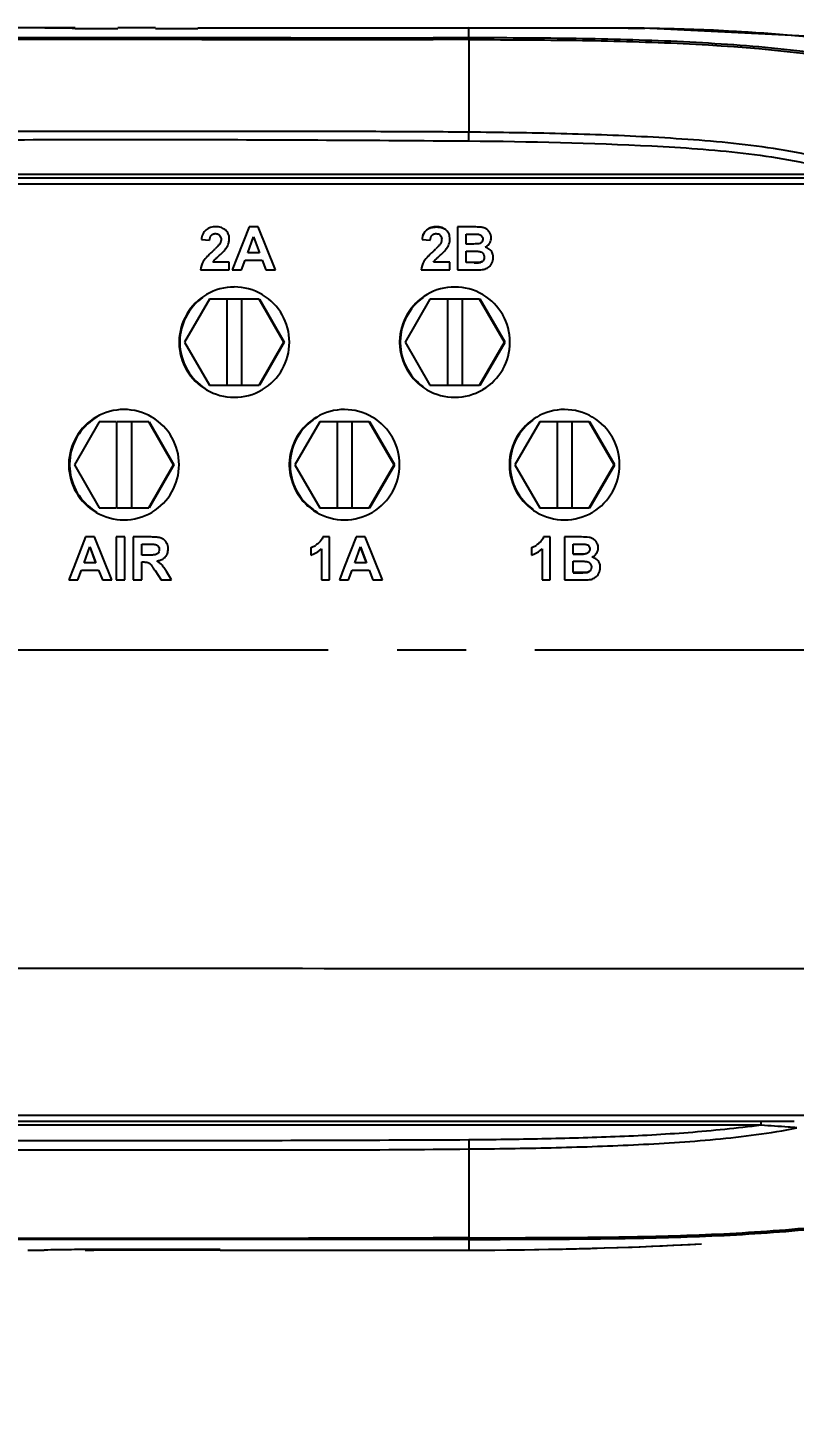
# Model space of a CAD drawing. Header units: millimetres. Extents: x 5828 to 6704, y 123 to 421.
# Drawn here: x 6421.85 to 6426.02, y 209.87 to 217.4 of the extents above; entities that cross this region are included whole.
import ezdxf
from ezdxf import colors
from ezdxf.entities.mleader import LeaderData, LeaderLine
from ezdxf.math import Vec2, Vec3

# ---------------------------------------------------------------- set-up
doc = ezdxf.new("R2010")
doc.units = ezdxf.units.MM
doc.linetypes.add('CENTER', pattern=[0.6, 0.375, -0.075, 0.075, -0.075])
for name, color, linetype in [('中心线', 7, 'Continuous'), ('外形图', 7, 'Continuous'), ('多重引线', 7, 'Continuous')]:
    doc.layers.add(name, color=color, linetype=linetype)
doc.styles.add('微软雅黑', font='msyh.ttc', dxfattribs={"height": 1.5})

msp = doc.modelspace()

# ---------------------------------------------------------------- linework, layer by layer
at = {"layer": '中心线', "linetype": 'CENTER', "ltscale": 5}
msp.add_line((6406.6093, 214.0167), (6444.8961, 214.0167), dxfattribs=at)
at = {"layer": '外形图', "color": 7, "linetype": 'Continuous'}
for p, q in [((6422.1084, 217.3969), (6422.1084, 217.3997)), ((6422.3397, 217.4001), (6422.3397, 217.3963)), ((6422.5451, 217.4001), (6422.3397, 217.4001)), ((6422.5451, 217.3963), (6422.5451, 217.4001)), ((6422.7747, 217.4001), (6422.7747, 217.3964)), ((6424.2499, 217.345), (6424.2498, 217.4)), ((6425.2022, 217.3976), (6424.2498, 217.4)), ((6426.0817, 217.354), (6425.2022, 217.3976)), ((6422.1084, 217.397), (6422.1143, 217.3969)), ((6422.2141, 217.3963), (6422.3397, 217.3963)), ((6422.5451, 217.3963), (6422.7747, 217.3964)), ((6409.2922, 216.604), (6426.3092, 216.604)), ((6409.3123, 216.5834), (6427.5177, 216.5834)), ((6409.2905, 216.5511), (6426.4489, 216.5511)), ((6423.0538, 216.3167), (6422.9899, 216.1528)), ((6423.1036, 216.3167), (6423.0538, 216.3167)), ((6423.1969, 216.0834), (6423.1036, 216.3167)), ((6424.0207, 216.3006), (6424.0205, 216.3015)), ((6424.0735, 216.3167), (6424.073, 216.3177)), ((6424.1275, 216.298), (6424.1272, 216.299)), ((6424.147, 216.2527), (6424.1449, 216.2696)), ((6424.1872, 216.3167), (6424.1872, 216.0834)), ((6424.2805, 216.3167), (6424.1873, 216.3167)), ((6424.2343, 216.2239), (6424.2344, 216.2779)), ((6424.2344, 216.2779), (6424.2614, 216.2779)), ((6424.3193, 216.2688), (6424.3227, 216.2637)), ((6422.795, 216.2486), (6422.8395, 216.2441)), ((6423.0466, 216.1757), (6423.0781, 216.2623)), ((6423.0781, 216.2623), (6423.1102, 216.1757)), ((6423.9954, 216.2486), (6424.04, 216.2441)), ((6424.2652, 216.2239), (6424.2343, 216.2239)), ((6424.2655, 216.223), (6424.2652, 216.2239)), ((6422.8667, 216.1249), (6422.8576, 216.1249)), ((6422.9464, 216.1249), (6422.8667, 216.1249)), ((6422.9464, 216.0834), (6422.9464, 216.1249)), ((6422.9899, 216.1528), (6422.9628, 216.0834)), ((6423.0128, 216.0834), (6423.032, 216.1364)), ((6423.0321, 216.1364), (6423.1253, 216.1364)), ((6423.1102, 216.1757), (6423.0466, 216.1757)), ((6423.1253, 216.1364), (6423.1457, 216.0834)), ((6424.0672, 216.1249), (6424.0581, 216.1249)), ((6424.1469, 216.1249), (6424.0672, 216.1249)), ((6424.1469, 216.0834), (6424.1469, 216.1249)), ((6424.2343, 216.1851), (6424.2723, 216.1851)), ((6424.2343, 216.1227), (6424.2343, 216.1851)), ((6424.2779, 216.1227), (6424.2343, 216.1227)), ((6422.7896, 216.0834), (6422.9464, 216.0834)), ((6422.9628, 216.0834), (6423.0128, 216.0834)), ((6423.1457, 216.0834), (6423.1969, 216.0834)), ((6423.9901, 216.0834), (6424.1469, 216.0834)), ((6424.1871, 216.0834), (6424.2666, 216.0834)), ((6422.8385, 215.9239), (6422.7035, 215.69)), ((6422.9334, 215.9239), (6422.8385, 215.9239)), ((6422.9334, 215.9239), (6422.9334, 215.4562)), ((6423.1084, 215.9239), (6422.9354, 215.9239)), ((6423.0134, 215.9239), (6423.0134, 215.4562)), ((6423.2434, 215.69), (6423.1084, 215.9239)), ((6423.2472, 215.69), (6423.1123, 215.9239)), ((6424.038, 215.9239), (6423.903, 215.69)), ((6424.133, 215.9239), (6424.038, 215.9239)), ((6424.133, 215.9239), (6424.133, 215.4562)), ((6424.308, 215.9239), (6424.1349, 215.9239)), ((6424.213, 215.9239), (6424.213, 215.4562)), ((6424.4429, 215.69), (6424.308, 215.9239)), ((6424.4468, 215.69), (6424.3118, 215.9239)), ((6422.7035, 215.69), (6422.8385, 215.4562)), ((6423.1084, 215.4562), (6423.2434, 215.69)), ((6423.1123, 215.4562), (6423.2472, 215.69)), ((6423.2472, 215.69), (6423.2434, 215.69)), ((6423.903, 215.69), (6424.038, 215.4562)), ((6424.308, 215.4562), (6424.4429, 215.69)), ((6424.3118, 215.4562), (6424.4468, 215.69)), ((6424.4468, 215.69), (6424.4429, 215.69)), ((6422.8385, 215.4562), (6422.9334, 215.4562)), ((6422.9354, 215.4562), (6423.1084, 215.4562)), ((6424.038, 215.4562), (6424.133, 215.4562)), ((6424.1349, 215.4562), (6424.308, 215.4562)), ((6422.2386, 215.2572), (6422.1036, 215.0234)), ((6422.3336, 215.2572), (6422.2386, 215.2572)), ((6422.3336, 215.2572), (6422.3336, 214.7895)), ((6422.5085, 215.2572), (6422.3355, 215.2572)), ((6422.4135, 215.2572), (6422.4135, 214.7895)), ((6422.6435, 215.0234), (6422.5085, 215.2572)), ((6422.6473, 215.0234), (6422.5124, 215.2572)), ((6423.4381, 215.2572), (6423.3032, 215.0234)), ((6423.5331, 215.2572), (6423.4381, 215.2572)), ((6423.5331, 215.2572), (6423.5331, 214.7895)), ((6423.7081, 215.2572), (6423.535, 215.2572)), ((6423.6131, 215.2572), (6423.6131, 214.7895)), ((6423.8431, 215.0234), (6423.7081, 215.2572)), ((6423.8469, 215.0234), (6423.7119, 215.2572)), ((6424.6351, 215.2572), (6424.5001, 215.0234)), ((6424.7301, 215.2572), (6424.6351, 215.2572)), ((6424.7301, 215.2572), (6424.7301, 214.7895)), ((6424.9051, 215.2572), (6424.732, 215.2572)), ((6424.8101, 215.2572), (6424.8101, 214.7895)), ((6425.04, 215.0234), (6424.9051, 215.2572)), ((6425.0439, 215.0234), (6424.9089, 215.2572)), ((6422.1036, 215.0234), (6422.2386, 214.7895)), ((6422.5085, 214.7895), (6422.6435, 215.0234)), ((6422.5124, 214.7895), (6422.6473, 215.0234)), ((6422.6473, 215.0234), (6422.6435, 215.0234)), ((6423.3032, 215.0234), (6423.4381, 214.7895)), ((6423.7081, 214.7895), (6423.8431, 215.0234)), ((6423.7119, 214.7895), (6423.8469, 215.0234)), ((6423.8469, 215.0234), (6423.8431, 215.0234)), ((6424.5001, 215.0234), (6424.6351, 214.7895)), ((6424.9051, 214.7895), (6425.04, 215.0234)), ((6424.9089, 214.7895), (6425.0439, 215.0234)), ((6425.0439, 215.0234), (6425.04, 215.0234)), ((6422.2386, 214.7895), (6422.3336, 214.7895)), ((6422.3355, 214.7895), (6422.5085, 214.7895)), ((6423.4381, 214.7895), (6423.5331, 214.7895)), ((6423.535, 214.7895), (6423.7081, 214.7895)), ((6424.6351, 214.7895), (6424.7301, 214.7895)), ((6424.732, 214.7895), (6424.9051, 214.7895)), ((6422.164, 214.63), (6422.1002, 214.4661)), ((6422.2139, 214.63), (6422.164, 214.63)), ((6422.3073, 214.3967), (6422.2139, 214.63)), ((6422.3779, 214.63), (6422.3308, 214.63)), ((6422.3308, 214.63), (6422.3308, 214.3967)), ((6422.3779, 214.3967), (6422.3779, 214.63)), ((6422.423, 214.63), (6422.423, 214.3967)), ((6422.5221, 214.63), (6422.423, 214.63)), ((6423.4921, 214.631), (6423.4558, 214.631)), ((6423.4921, 214.3967), (6423.4921, 214.631)), ((6423.636, 214.63), (6423.5721, 214.4661)), ((6423.6858, 214.63), (6423.636, 214.63)), ((6423.7792, 214.3967), (6423.6858, 214.63)), ((6424.6927, 214.631), (6424.6564, 214.631)), ((6424.6927, 214.3967), (6424.6927, 214.631)), ((6424.7695, 214.63), (6424.7695, 214.3967)), ((6424.8628, 214.63), (6424.7696, 214.63)), ((6422.1568, 214.489), (6422.1884, 214.5756)), ((6422.1884, 214.5756), (6422.2205, 214.489)), ((6422.2209, 214.4888), (6422.1887, 214.5754)), ((6422.4701, 214.5314), (6422.4701, 214.5906)), ((6422.4701, 214.5906), (6422.5069, 214.5906)), ((6422.5545, 214.5845), (6422.5589, 214.5805)), ((6423.3896, 214.5719), (6423.3896, 214.5314)), ((6423.4474, 214.5653), (6423.4473, 214.3967)), ((6423.6288, 214.489), (6423.6603, 214.5756)), ((6423.6603, 214.5756), (6423.6925, 214.489)), ((6423.6927, 214.4888), (6423.6606, 214.5754)), ((6424.5902, 214.5719), (6424.5902, 214.5314)), ((6424.6479, 214.5653), (6424.6479, 214.3967)), ((6424.8167, 214.5372), (6424.8167, 214.5912)), ((6424.8167, 214.5912), (6424.8437, 214.5912)), ((6424.8475, 214.5372), (6424.8167, 214.5372)), ((6424.8169, 214.537), (6424.8478, 214.537)), ((6424.8478, 214.537), (6424.8475, 214.5372)), ((6422.1002, 214.4661), (6422.0731, 214.3967)), ((6422.2205, 214.489), (6422.1569, 214.489)), ((6422.2209, 214.4888), (6422.1572, 214.4888)), ((6422.5049, 214.5314), (6422.4701, 214.5314)), ((6422.4701, 214.3967), (6422.4701, 214.4941)), ((6422.4701, 214.4941), (6422.4796, 214.4941)), ((6422.5033, 214.4914), (6422.5088, 214.4888)), ((6422.5087, 214.4889), (6422.5088, 214.4888)), ((6423.5721, 214.4661), (6423.5451, 214.3967)), ((6423.6925, 214.489), (6423.6288, 214.489)), ((6424.8166, 214.436), (6424.8167, 214.4984)), ((6424.8167, 214.4984), (6424.8547, 214.4984)), ((6424.9535, 214.4995), (6424.9459, 214.5075)), ((6422.0731, 214.3967), (6422.1231, 214.3967)), ((6422.1231, 214.3967), (6422.1424, 214.4497)), ((6422.1424, 214.4497), (6422.2356, 214.4497)), ((6422.2356, 214.4497), (6422.256, 214.3967)), ((6422.256, 214.3967), (6422.3073, 214.3967)), ((6422.3308, 214.3967), (6422.3779, 214.3967)), ((6422.423, 214.3967), (6422.4701, 214.3967)), ((6422.5423, 214.4475), (6422.5764, 214.3967)), ((6422.5764, 214.3967), (6422.6327, 214.3967)), ((6422.6327, 214.3967), (6422.6043, 214.4422)), ((6423.4473, 214.3967), (6423.4921, 214.3967)), ((6423.5451, 214.3967), (6423.5951, 214.3967)), ((6423.5951, 214.3967), (6423.6143, 214.4497)), ((6423.6143, 214.4497), (6423.7076, 214.4497)), ((6423.7076, 214.4497), (6423.728, 214.3967)), ((6423.728, 214.3967), (6423.7792, 214.3967)), ((6424.6479, 214.3967), (6424.6926, 214.3967)), ((6424.7695, 214.3967), (6424.849, 214.3967)), ((6424.8603, 214.436), (6424.8166, 214.436)), ((6424.8169, 214.4358), (6424.8605, 214.4358)), ((6426.0205, 211.45), (6411.8984, 211.45)), ((6426.1226, 211.4823), (6412.0202, 211.4823)), ((6425.8402, 211.4294), (6409.2922, 211.4294)), ((6424.2498, 211.3007), (6424.2498, 210.8085)), ((6424.2498, 210.8171), (6424.2499, 210.75)), ((6425.4544, 210.7812), (6425.5162, 210.7844)), ((6421.8495, 210.75), (6421.9391, 210.75)), ((6421.8495, 210.75), (6421.9391, 210.75)), ((6421.9409, 210.7501), (6421.9391, 210.75)), ((6421.9391, 210.75), (6421.9391, 210.75)), ((6421.9751, 210.7511), (6421.9392, 210.75)), ((6421.9392, 210.75), (6421.9392, 210.75)), ((6422.8965, 210.7541), (6422.4559, 210.7541)), ((6422.8965, 210.7541), (6422.4559, 210.7541)), ((6422.4559, 210.7518), (6422.4611, 210.7518)), ((6422.4611, 210.7541), (6422.4611, 210.7518)), ((6422.4611, 210.7518), (6422.8965, 210.7518)), ((6422.4611, 210.7518), (6422.8965, 210.7518)), ((6424.2499, 210.75), (6424.3049, 210.7503)), ((6424.3049, 210.7503), (6424.391, 210.7508))]:
    msp.add_line(p, q, dxfattribs=at)
for points in [[(6424.391, 210.7508), (6424.4734, 210.7516), (6424.5533, 210.7526), (6424.6308, 210.7538), (6424.7061, 210.7552), (6424.7793, 210.7567), (6424.8506, 210.7584), (6424.9202, 210.7602), (6424.9881, 210.7622), (6425.0544, 210.7643), (6425.1191, 210.7666), (6425.1821, 210.7689), (6425.2434, 210.7714), (6425.3027, 210.7739), (6425.3597, 210.7765), (6425.4104, 210.779), (6425.4544, 210.7812)], [(6421.9751, 210.7511), (6421.9588, 210.7507), (6421.9472, 210.7503), (6421.9409, 210.7501)]]:
    msp.add_lwpolyline(points, dxfattribs=at)
for centre, radius, start, end in [((6421.7049, 190.3014), 27.0986, 89.4265, 90.00364), ((6421.9795, 190.0487), 27.3514, 90.00702, 90.28748), ((6421.9795, 190.033), 27.367, 89.7301, 90.00701), ((6421.7046, 190.2713), 27.1287, 89.14722, 89.42652), ((6423.5493, 858.3841), 640.9845, 269.9307665, 270.0626202), ((6424.9892, 203.1074), 14.2918, 87.41228, 89.12598), ((6424.32, 216.2593), 0.0511, 20.0074, 30.45827), ((6424.3198, 216.2592), 0.0513, 14.23921, 19.96618), ((6422.1379, 216.9569), 1.0544, 312.86399, 313.59833), ((6422.3408, 216.7435), 0.7599, 313.61497, 314.07836), ((6422.8685, 216.2517), 0.033, 11.63109, 17.61422), ((6423.3384, 216.9569), 1.0544, 312.86273, 313.59714), ((6423.5413, 216.7435), 0.7599, 313.61379, 314.07709), ((6424.3153, 216.1282), 0.0824, 70.75046, 73.73635), ((6423.2671, 215.7394), 0.6061, 132.81247, 135.10459), ((6424.4676, 215.7394), 0.6061, 132.81116, 135.10313), ((6424.3066, 216.1554), 0.0271, 21.69667, 35.12666), ((6424.3053, 216.1549), 0.0285, 15.02639, 21.64876), ((6424.3027, 216.1542), 0.0312, 9.69954, 15.02204), ((6424.3279, 216.1528), 0.0546, 14.89976, 37.58612), ((6422.9735, 215.6901), 0.2999, 89.99204, 120.2174), ((6422.9736, 215.6903), 0.2998, 59.76332, 90.00832), ((6424.1733, 215.6901), 0.2999, 89.99204, 120.25699), ((6424.1734, 215.6902), 0.2998, 59.80593, 90.00833), ((6422.9736, 215.6899), 0.3001, 120.20188, 179.15492), ((6422.9774, 215.69), 0.3, 126.00736, 179.22813), ((6422.9732, 215.6896), 0.3006, 59.13989, 59.76106), ((6422.9736, 215.6902), 0.2998, 359.97086, 59.14513), ((6424.1734, 215.6899), 0.3001, 120.24106, 179.16118), ((6424.1769, 215.69), 0.3, 126.00736, 179.22813), ((6424.173, 215.6896), 0.3006, 59.1823, 59.80343), ((6424.1734, 215.6902), 0.2998, 359.97109, 59.188), ((6422.9699, 215.6899), 0.2964, 179.1487, 180.79907), ((6422.9733, 215.6899), 0.2998, 180.78485, 239.75632), ((6422.9731, 215.69), 0.2957, 179.21529, 180.78471), ((6422.9774, 215.69), 0.3, 180.77187, 233.99264), ((6422.9733, 215.6902), 0.3001, 300.82035, 359.97418), ((6424.1697, 215.6899), 0.2964, 179.15539, 179.97646), ((6424.1696, 215.6899), 0.2963, 179.97696, 180.79912), ((6424.1731, 215.6899), 0.2998, 180.78492, 239.71959), ((6424.1726, 215.69), 0.2957, 179.21529, 180.78471), ((6424.1769, 215.69), 0.3, 180.77187, 233.99264), ((6424.1731, 215.6902), 0.3001, 300.77448, 359.97394), ((6422.9769, 215.6895), 0.2993, 233.99817, 239.61981), ((6422.9733, 215.6899), 0.2998, 239.75054, 270.00746), ((6422.9734, 215.6899), 0.2999, 269.99168, 300.20696), ((6422.9728, 215.6909), 0.301, 300.20212, 300.82719), ((6424.1731, 215.69), 0.3, 239.71984, 270.00096), ((6424.1732, 215.69), 0.2999, 269.99167, 300.16105), ((6424.1727, 215.6909), 0.301, 300.15637, 300.78164), ((6422.3733, 215.0235), 0.2999, 89.99185, 120.16956), ((6422.3733, 215.0236), 0.2998, 59.71151, 90.00763), ((6423.5731, 215.0235), 0.2999, 89.99187, 120.19143), ((6423.5731, 215.0235), 0.2998, 59.74339, 90.00728), ((6424.7703, 215.0235), 0.2999, 89.99185, 120.24764), ((6424.7704, 215.0235), 0.2998, 59.79577, 90.00767), ((6422.3733, 215.0233), 0.3001, 120.15583, 179.16094), ((6422.3775, 215.0234), 0.3, 126.00736, 179.22813), ((6422.377, 215.0239), 0.2993, 120.38019, 126.00183), ((6422.3729, 215.0228), 0.3007, 59.08849, 59.71015), ((6422.3733, 215.0235), 0.2999, 359.98183, 59.0939), ((6423.5731, 215.0233), 0.3001, 120.17696, 179.16457), ((6423.577, 215.0234), 0.3, 126.00736, 179.22813), ((6423.5766, 215.0239), 0.2993, 120.38019, 126.00183), ((6423.5727, 215.0228), 0.3006, 59.12032, 59.74125), ((6423.5731, 215.0235), 0.2999, 359.98221, 59.12636), ((6424.7703, 215.0233), 0.3001, 120.2331, 179.17323), ((6424.774, 215.0234), 0.3, 126.00736, 179.22813), ((6424.7699, 215.0228), 0.3007, 59.17236, 59.79395), ((6424.7704, 215.0235), 0.2999, 359.9823, 59.17869), ((6422.3697, 215.0233), 0.2965, 179.15279, 179.98592), ((6422.3697, 215.0233), 0.2965, 179.98644, 180.81636), ((6422.3731, 215.0233), 0.2999, 180.80338, 239.81568), ((6422.3732, 215.0234), 0.2957, 179.21529, 180.78471), ((6422.3775, 215.0234), 0.3, 180.77187, 233.99264), ((6422.3732, 215.0234), 0.3001, 300.87795, 359.98546), ((6423.5695, 215.0233), 0.2965, 179.15689, 180.8105), ((6423.5729, 215.0233), 0.2999, 180.79814, 239.77268), ((6423.5727, 215.0234), 0.2957, 179.21529, 180.78471), ((6423.577, 215.0234), 0.3, 180.77187, 233.99264), ((6423.573, 215.0234), 0.3001, 300.83742, 359.9852), ((6424.7667, 215.0233), 0.2965, 179.16594, 179.98593), ((6424.7667, 215.0233), 0.2964, 179.98643, 180.80327), ((6424.7701, 215.0233), 0.2999, 180.79114, 239.73849), ((6424.7697, 215.0234), 0.2957, 179.21529, 180.78471), ((6424.774, 215.0234), 0.3, 180.77187, 233.99264), ((6424.7702, 215.0234), 0.3001, 300.79254, 359.98499), ((6422.377, 215.0228), 0.2993, 233.99817, 239.61981), ((6422.3731, 215.0232), 0.2998, 239.80886, 270.00675), ((6422.3732, 215.0232), 0.2999, 269.99156, 300.26346), ((6422.3727, 215.0242), 0.3009, 300.2594, 300.88399), ((6423.5766, 215.0228), 0.2993, 233.99817, 239.61981), ((6423.5729, 215.0232), 0.2999, 239.76557, 270.00688), ((6423.573, 215.0232), 0.2999, 269.99119, 300.22314), ((6423.5725, 215.0241), 0.3009, 300.21923, 300.84386), ((6424.7702, 215.0232), 0.2999, 239.73063, 270.00699), ((6424.7702, 215.0233), 0.2999, 269.99149, 300.17855), ((6424.7697, 215.0242), 0.301, 300.17496, 300.7995), ((6422.5589, 214.5751), 0.0516, 52.81422, 56.98353), ((6424.8944, 214.567), 0.0614, 64.31885, 72.45582), ((6424.8957, 214.5698), 0.0583, 55.89975, 64.27806), ((6424.8965, 214.571), 0.0568, 46.99878, 55.85317), ((6424.8955, 214.5699), 0.0583, 43.93811, 47.00311), ((6424.8925, 214.5672), 0.0624, 30.16539, 43.84518), ((6423.3496, 214.6844), 0.1194, 289.57016, 303.25757), ((6424.5502, 214.6844), 0.1194, 289.56951, 303.25657), ((6424.8849, 214.5672), 0.0225, 26.1176, 41.70214), ((6424.8887, 214.4685), 0.0274, 35.23557, 50.46178), ((6424.889, 214.4687), 0.0271, 21.71633, 35.14263), ((6422.4558, 150.7236), 60.0305, 89.999826, 90.271952)]:
    msp.add_arc(centre, radius, start, end, dxfattribs=at)
for points, knots in [([(6424.2498, 217.4), (6424.409, 217.4003), (6424.7281, 217.4013), (6425.0473, 217.4002), (6425.2072, 217.3975)], [0, 0, 0, 0, 0.498653, 1, 1, 1, 1]), ([(6424.2498, 217.3358), (6423.2162, 217.3344), (6421.1492, 217.338), (6418.0494, 217.3428), (6414.9514, 217.3498), (6412.8867, 217.3554), (6411.8548, 217.3583)], [0, 0, 0, 0, 0.250176, 0.500278, 0.75024, 1, 1, 1, 1]), ([(6424.2499, 217.345), (6423.7331, 217.3442), (6422.6996, 217.3453), (6421.1495, 217.3467), (6419.5995, 217.348), (6417.5337, 217.3513), (6414.9527, 217.3562), (6412.8882, 217.3616), (6411.8564, 217.3643)], [0, 0, 0, 0, 0.125092, 0.250173, 0.375237, 0.500275, 0.750239, 1, 1, 1, 1]), ([(6422.1143, 217.3969), (6422.121, 217.3968), (6422.1542, 217.3964), (6422.1875, 217.3963), (6422.2141, 217.3963)], [0, 0, 0, 0, 0.201175, 1, 1, 1, 1]), ([(6424.2498, 217.3358), (6424.2499, 217.337), (6424.2499, 217.3401), (6424.2498, 217.3432), (6424.2499, 217.345)], [0, 0, 0, 0, 0.399319, 1, 1, 1, 1]), ([(6424.2498, 217.3358), (6424.4329, 217.3359), (6424.7991, 217.3344), (6425.5305, 217.3167), (6426.0798, 217.2715), (6426.4399, 217.2069)], [0, 0, 0, 0, 0.250089, 0.500174, 1, 1, 1, 1]), ([(6424.2498, 217.3358), (6424.2498, 217.2979), (6424.2499, 217.1301), (6424.2499, 216.9624), (6424.2499, 216.8325)], [0, 0, 0, 0, 0.225904, 1, 1, 1, 1]), ([(6426.4412, 217.2161), (6426.261, 217.2488), (6425.8972, 217.2954), (6425.3488, 217.3302), (6424.7994, 217.3436), (6424.4331, 217.3453), (6424.2499, 217.345)], [0, 0, 0, 0, 0.249967, 0.499968, 0.749982, 1, 1, 1, 1]), ([(6425.6345, 217.3846), (6425.6724, 217.3829), (6425.8237, 217.3751), (6425.9748, 217.3641), (6426.0878, 217.3534)], [0, 0, 0, 0, 0.25049, 1, 1, 1, 1]), ([(6424.2499, 216.8325), (6424.0999, 216.8337), (6423.7999, 216.8349), (6423.35, 216.8369), (6422.9001, 216.8352), (6422.5251, 216.836), (6422.2251, 216.8361), (6421.9252, 216.8352), (6421.5502, 216.836), (6421.1003, 216.835), (6420.8004, 216.8355), (6420.6504, 216.8355)], [0, 0, 0, 0, 0.125005, 0.250006, 0.37501, 0.50001, 0.56251, 0.625011, 0.750009, 0.875007, 1, 1, 1, 1]), ([(6424.2492, 216.7847), (6424.2492, 216.7892), (6424.2494, 216.8051), (6424.2496, 216.8211), (6424.2498, 216.8325)], [0, 0, 0, 0, 0.281372, 1, 1, 1, 1]), ([(6426.2449, 216.6711), (6426.0843, 216.7171), (6425.8356, 216.7583), (6425.503, 216.7892), (6425.1692, 216.8108), (6424.7514, 216.8256), (6424.417, 216.8307), (6424.2498, 216.8325)], [0, 0, 0, 0, 0.249807, 0.374834, 0.499866, 0.74993, 1, 1, 1, 1]), ([(6411.8795, 216.7904), (6412.9094, 216.7899), (6414.4545, 216.789), (6416.5151, 216.7898), (6418.0615, 216.789), (6419.6082, 216.7871), (6421.1551, 216.7894), (6422.7021, 216.7946), (6423.7335, 216.7886), (6424.2492, 216.7847)], [0, 0, 0, 0, 0.249761, 0.37474, 0.49976, 0.624804, 0.749863, 0.87493, 1, 1, 1, 1]), ([(6424.2492, 216.7847), (6424.5814, 216.7819), (6425.0799, 216.7709), (6425.7429, 216.7268), (6426.0719, 216.671), (6426.2322, 216.6276)], [0, 0, 0, 0, 0.500026, 0.750054, 1, 1, 1, 1]), ([(6422.82, 216.3015), (6422.8121, 216.2955), (6422.8, 216.2783), (6422.796, 216.2585), (6422.795, 216.2486)], [0, 0, 0, 0, 0.498301, 1, 1, 1, 1]), ([(6422.8725, 216.3177), (6422.8631, 216.3177), (6422.8444, 216.3156), (6422.8273, 216.3071), (6422.82, 216.3015)], [0, 0, 0, 0, 0.504562, 1, 1, 1, 1]), ([(6422.8491, 216.2721), (6422.8532, 216.2764), (6422.8612, 216.2801), (6422.8692, 216.2806), (6422.8714, 216.2806)], [0, 0, 0, 0, 0.735537, 1, 1, 1, 1]), ([(6422.8714, 216.2806), (6422.8734, 216.2806), (6422.8814, 216.2801), (6422.8893, 216.2766), (6422.8935, 216.2725)], [0, 0, 0, 0, 0.260127, 1, 1, 1, 1]), ([(6422.9267, 216.299), (6422.9201, 216.3053), (6422.9026, 216.3154), (6422.8828, 216.3177), (6422.8725, 216.3177)], [0, 0, 0, 0, 0.469291, 1, 1, 1, 1]), ([(6422.9436, 216.2725), (6422.9428, 216.275), (6422.939, 216.2848), (6422.9325, 216.2935), (6422.9267, 216.299)], [0, 0, 0, 0, 0.243339, 1, 1, 1, 1]), ([(6424.0205, 216.3015), (6424.0126, 216.2955), (6424.0005, 216.2783), (6423.9965, 216.2585), (6423.9954, 216.2486)], [0, 0, 0, 0, 0.498301, 1, 1, 1, 1]), ([(6424, 216.2693), (6424.0011, 216.2725), (6424.0055, 216.2843), (6424.0134, 216.2949), (6424.0207, 216.3006)], [0, 0, 0, 0, 0.267927, 1, 1, 1, 1]), ([(6424.073, 216.3177), (6424.0636, 216.3177), (6424.0449, 216.3156), (6424.0278, 216.3071), (6424.0205, 216.3015)], [0, 0, 0, 0, 0.504567, 1, 1, 1, 1]), ([(6424.0207, 216.3006), (6424.0281, 216.3062), (6424.0453, 216.3146), (6424.0641, 216.3167), (6424.0735, 216.3167)], [0, 0, 0, 0, 0.495273, 1, 1, 1, 1]), ([(6424.0496, 216.2721), (6424.0537, 216.2764), (6424.0617, 216.2801), (6424.0697, 216.2806), (6424.0718, 216.2806)], [0, 0, 0, 0, 0.735536, 1, 1, 1, 1]), ([(6424.1272, 216.299), (6424.1206, 216.3053), (6424.1031, 216.3154), (6424.0833, 216.3177), (6424.073, 216.3177)], [0, 0, 0, 0, 0.469294, 1, 1, 1, 1]), ([(6424.0735, 216.3167), (6424.0838, 216.3167), (6424.1035, 216.3143), (6424.1208, 216.3043), (6424.1275, 216.298)], [0, 0, 0, 0, 0.530559, 1, 1, 1, 1]), ([(6424.1449, 216.2696), (6424.1442, 216.2724), (6424.1406, 216.2833), (6424.1335, 216.293), (6424.1272, 216.299)], [0, 0, 0, 0, 0.242943, 1, 1, 1, 1]), ([(6424.2614, 216.2779), (6424.2676, 216.2779), (6424.281, 216.2777), (6424.2945, 216.2778), (6424.3017, 216.277)], [0, 0, 0, 0, 0.459464, 1, 1, 1, 1]), ([(6424.3218, 216.3143), (6424.3188, 216.3148), (6424.3051, 216.3165), (6424.2913, 216.3167), (6424.2805, 216.3167)], [0, 0, 0, 0, 0.219167, 1, 1, 1, 1]), ([(6424.3461, 216.3047), (6424.3442, 216.306), (6424.3367, 216.3105), (6424.3282, 216.3132), (6424.3218, 216.3143)], [0, 0, 0, 0, 0.257048, 1, 1, 1, 1]), ([(6422.8923, 216.2222), (6422.8894, 216.2179), (6422.8816, 216.2097), (6422.8738, 216.2017), (6422.8695, 216.1976)], [0, 0, 0, 0, 0.46478, 1, 1, 1, 1]), ([(6422.9006, 216.2405), (6422.9002, 216.239), (6422.8983, 216.2325), (6422.8951, 216.2265), (6422.8923, 216.2222)], [0, 0, 0, 0, 0.23436, 1, 1, 1, 1]), ([(6422.8936, 216.1631), (6422.8964, 216.1657), (6422.9065, 216.1752), (6422.9167, 216.1849), (6422.9229, 216.1928)], [0, 0, 0, 0, 0.273266, 1, 1, 1, 1]), ([(6422.9229, 216.1929), (6422.9248, 216.1952), (6422.9317, 216.2045), (6422.9376, 216.2147), (6422.9407, 216.2226)], [0, 0, 0, 0, 0.262085, 1, 1, 1, 1]), ([(6422.9407, 216.2226), (6422.9417, 216.2252), (6422.9451, 216.2349), (6422.9465, 216.2452), (6422.9465, 216.2527)], [0, 0, 0, 0, 0.265649, 1, 1, 1, 1]), ([(6424.0927, 216.2222), (6424.0898, 216.2179), (6424.0821, 216.2097), (6424.0742, 216.2017), (6424.0699, 216.1976)], [0, 0, 0, 0, 0.464778, 1, 1, 1, 1]), ([(6424.101, 216.2405), (6424.1007, 216.239), (6424.0988, 216.2325), (6424.0956, 216.2265), (6424.0927, 216.2222)], [0, 0, 0, 0, 0.234361, 1, 1, 1, 1]), ([(6424.0941, 216.1631), (6424.0969, 216.1657), (6424.107, 216.1752), (6424.1172, 216.1849), (6424.1234, 216.1928)], [0, 0, 0, 0, 0.275666, 1, 1, 1, 1]), ([(6424.1234, 216.1929), (6424.1253, 216.1952), (6424.1322, 216.2045), (6424.138, 216.2147), (6424.1412, 216.2226)], [0, 0, 0, 0, 0.262085, 1, 1, 1, 1]), ([(6424.2994, 216.2246), (6424.2943, 216.224), (6424.2828, 216.2241), (6424.2714, 216.2239), (6424.2652, 216.2239)], [0, 0, 0, 0, 0.454116, 1, 1, 1, 1]), ([(6424.3254, 216.2514), (6424.3254, 216.2502), (6424.3252, 216.2457), (6424.324, 216.2412), (6424.3224, 216.2383)], [0, 0, 0, 0, 0.26427, 1, 1, 1, 1]), ([(6424.3384, 216.2074), (6424.3408, 216.2084), (6424.3502, 216.2133), (6424.358, 216.2211), (6424.3623, 216.2279)], [0, 0, 0, 0, 0.244444, 1, 1, 1, 1]), ([(6424.3712, 216.1862), (6424.3695, 216.1884), (6424.3616, 216.1971), (6424.3509, 216.2031), (6424.3425, 216.206)], [0, 0, 0, 0, 0.237775, 1, 1, 1, 1]), ([(6424.3623, 216.2279), (6424.3666, 216.2344), (6424.3705, 216.2447), (6424.3712, 216.2552), (6424.3712, 216.258)], [0, 0, 0, 0, 0.739009, 1, 1, 1, 1]), ([(6422.8377, 216.1672), (6422.8345, 216.1639), (6422.8227, 216.1516), (6422.8113, 216.1386), (6422.8049, 216.128)], [0, 0, 0, 0, 0.270008, 1, 1, 1, 1]), ([(6422.8749, 216.1456), (6422.8764, 216.147), (6422.8825, 216.1529), (6422.8888, 216.1587), (6422.8936, 216.1631)], [0, 0, 0, 0, 0.230565, 1, 1, 1, 1]), ([(6424.0382, 216.1672), (6424.0349, 216.1639), (6424.0231, 216.1516), (6424.0118, 216.1386), (6424.0053, 216.128)], [0, 0, 0, 0, 0.270009, 1, 1, 1, 1]), ([(6424.0754, 216.1456), (6424.0768, 216.147), (6424.083, 216.1529), (6424.0892, 216.1587), (6424.0941, 216.1631)], [0, 0, 0, 0, 0.230564, 1, 1, 1, 1]), ([(6424.2723, 216.1851), (6424.2798, 216.1851), (6424.2936, 216.1846), (6424.3079, 216.1839), (6424.314, 216.1817)], [0, 0, 0, 0, 0.530214, 1, 1, 1, 1]), ([(6424.3102, 216.124), (6424.3054, 216.1231), (6424.2945, 216.1229), (6424.2837, 216.1227), (6424.2779, 216.1227)], [0, 0, 0, 0, 0.457839, 1, 1, 1, 1]), ([(6424.2781, 216.1218), (6424.284, 216.1218), (6424.2947, 216.122), (6424.3056, 216.1222), (6424.3105, 216.1232)], [0, 0, 0, 0, 0.54216, 1, 1, 1, 1]), ([(6424.3272, 216.1333), (6424.324, 216.1298), (6424.3182, 216.126), (6424.3119, 216.1244), (6424.3102, 216.124)], [0, 0, 0, 0, 0.736843, 1, 1, 1, 1]), ([(6424.3105, 216.1232), (6424.3121, 216.1235), (6424.3185, 216.1251), (6424.3243, 216.1289), (6424.3275, 216.1324)], [0, 0, 0, 0, 0.263156, 1, 1, 1, 1]), ([(6424.314, 216.1817), (6424.3156, 216.1812), (6424.3212, 216.1788), (6424.3262, 216.1747), (6424.3288, 216.171)], [0, 0, 0, 0, 0.267692, 1, 1, 1, 1]), ([(6424.3549, 216.0959), (6424.3613, 216.1004), (6424.3688, 216.1083), (6424.3739, 216.1175), (6424.3751, 216.12)], [0, 0, 0, 0, 0.742965, 1, 1, 1, 1]), ([(6424.2666, 216.0834), (6424.2754, 216.0834), (6424.2943, 216.0837), (6424.3133, 216.0838), (6424.3234, 216.0849)], [0, 0, 0, 0, 0.463545, 1, 1, 1, 1]), ([(6424.3234, 216.0849), (6424.3264, 216.0852), (6424.3374, 216.0869), (6424.3482, 216.0912), (6424.3549, 216.0959)], [0, 0, 0, 0, 0.266107, 1, 1, 1, 1]), ([(6422.5764, 214.6237), (6422.5684, 214.6266), (6422.5501, 214.6294), (6422.5319, 214.63), (6422.5221, 214.63)], [0, 0, 0, 0, 0.46859, 1, 1, 1, 1]), ([(6423.4558, 214.631), (6423.4545, 214.6274), (6423.4481, 214.613), (6423.4371, 214.6009), (6423.4276, 214.5936)], [0, 0, 0, 0, 0.239932, 1, 1, 1, 1]), ([(6424.6564, 214.631), (6424.6551, 214.6274), (6424.6487, 214.613), (6424.6376, 214.6009), (6424.6282, 214.5936)], [0, 0, 0, 0, 0.239922, 1, 1, 1, 1]), ([(6422.5069, 214.5906), (6422.5119, 214.5906), (6422.5233, 214.5904), (6422.5349, 214.5906), (6422.5412, 214.5897)], [0, 0, 0, 0, 0.439593, 1, 1, 1, 1]), ([(6422.5412, 214.5897), (6422.5425, 214.5895), (6422.5472, 214.5885), (6422.5517, 214.5866), (6422.5545, 214.5845)], [0, 0, 0, 0, 0.269943, 1, 1, 1, 1]), ([(6422.5653, 214.5616), (6422.5653, 214.5599), (6422.565, 214.5538), (6422.563, 214.5477), (6422.5605, 214.5441)], [0, 0, 0, 0, 0.27613, 1, 1, 1, 1]), ([(6422.5983, 214.5212), (6422.6034, 214.5268), (6422.6116, 214.5407), (6422.6138, 214.5565), (6422.6138, 214.5646)], [0, 0, 0, 0, 0.483766, 1, 1, 1, 1]), ([(6422.6138, 214.5646), (6422.6138, 214.5679), (6422.6131, 214.5807), (6422.6086, 214.5933), (6422.6035, 214.6013)], [0, 0, 0, 0, 0.257336, 1, 1, 1, 1]), ([(6423.3896, 214.5314), (6423.3951, 214.5332), (6423.416, 214.5413), (6423.4352, 214.5539), (6423.4474, 214.5652)], [0, 0, 0, 0, 0.25961, 1, 1, 1, 1]), ([(6424.5902, 214.5314), (6424.5957, 214.5332), (6424.6166, 214.5413), (6424.6358, 214.5539), (6424.6479, 214.5652)], [0, 0, 0, 0, 0.259611, 1, 1, 1, 1]), ([(6424.8437, 214.5912), (6424.8499, 214.5912), (6424.8633, 214.591), (6424.8768, 214.5912), (6424.884, 214.5903)], [0, 0, 0, 0, 0.459228, 1, 1, 1, 1]), ([(6424.8818, 214.538), (6424.8766, 214.5373), (6424.8652, 214.5374), (6424.8538, 214.5372), (6424.8475, 214.5372)], [0, 0, 0, 0, 0.454114, 1, 1, 1, 1]), ([(6424.8478, 214.537), (6424.854, 214.537), (6424.8654, 214.5372), (6424.8769, 214.5371), (6424.882, 214.5378)], [0, 0, 0, 0, 0.545885, 1, 1, 1, 1]), ([(6424.9007, 214.5463), (6424.8971, 214.5427), (6424.8905, 214.5394), (6424.8836, 214.5382), (6424.8818, 214.538)], [0, 0, 0, 0, 0.730461, 1, 1, 1, 1]), ([(6424.884, 214.5903), (6424.8858, 214.5901), (6424.8922, 214.589), (6424.8985, 214.5857), (6424.9017, 214.5821)], [0, 0, 0, 0, 0.271146, 1, 1, 1, 1]), ([(6424.9077, 214.5647), (6424.9077, 214.563), (6424.9073, 214.5563), (6424.9042, 214.5498), (6424.9007, 214.5463)], [0, 0, 0, 0, 0.264493, 1, 1, 1, 1]), ([(6424.9051, 214.5771), (6424.9064, 214.5743), (6424.9075, 214.5701), (6424.9077, 214.5658), (6424.9077, 214.5647)], [0, 0, 0, 0, 0.733439, 1, 1, 1, 1]), ([(6424.9302, 214.526), (6424.9344, 214.529), (6424.9396, 214.5339), (6424.9437, 214.5397), (6424.9447, 214.5412)], [0, 0, 0, 0, 0.738558, 1, 1, 1, 1]), ([(6424.9535, 214.5713), (6424.9535, 214.5783), (6424.9518, 214.588), (6424.9476, 214.5964), (6424.9464, 214.5985)], [0, 0, 0, 0, 0.7439, 1, 1, 1, 1]), ([(6422.488, 214.4939), (6422.492, 214.4937), (6422.4972, 214.4932), (6422.5022, 214.4918), (6422.5033, 214.4914)], [0, 0, 0, 0, 0.763579, 1, 1, 1, 1]), ([(6422.5473, 214.5342), (6422.5444, 214.5333), (6422.5381, 214.5325), (6422.524, 214.5315), (6422.5128, 214.5314), (6422.5049, 214.5314)], [0, 0, 0, 0, 0.210857, 0.44778, 1, 1, 1, 1]), ([(6422.5235, 214.4744), (6422.525, 214.4724), (6422.5269, 214.4697), (6422.5289, 214.467), (6422.5294, 214.4663)], [0, 0, 0, 0, 0.725519, 1, 1, 1, 1]), ([(6422.5773, 214.4801), (6422.5754, 214.4821), (6422.5677, 214.4895), (6422.5589, 214.4957), (6422.5522, 214.4997)], [0, 0, 0, 0, 0.266758, 1, 1, 1, 1]), ([(6422.5706, 214.5039), (6422.5733, 214.5048), (6422.5835, 214.5087), (6422.5929, 214.5151), (6422.5983, 214.5212)], [0, 0, 0, 0, 0.256603, 1, 1, 1, 1]), ([(6422.6043, 214.4422), (6422.5998, 214.4494), (6422.5914, 214.4624), (6422.5821, 214.4749), (6422.5773, 214.4801)], [0, 0, 0, 0, 0.545557, 1, 1, 1, 1]), ([(6424.8547, 214.4984), (6424.8621, 214.4984), (6424.876, 214.498), (6424.8902, 214.4972), (6424.8964, 214.4951)], [0, 0, 0, 0, 0.530208, 1, 1, 1, 1]), ([(6424.9163, 214.4666), (6424.9163, 214.4613), (6424.915, 214.4539), (6424.9108, 214.448), (6424.9096, 214.4467)], [0, 0, 0, 0, 0.744394, 1, 1, 1, 1]), ([(6424.965, 214.4643), (6424.965, 214.4736), (6424.9623, 214.4864), (6424.9555, 214.4969), (6424.9535, 214.4995)], [0, 0, 0, 0, 0.739506, 1, 1, 1, 1]), ([(6424.849, 214.3967), (6424.8577, 214.3967), (6424.8767, 214.397), (6424.8957, 214.3971), (6424.9058, 214.3982)], [0, 0, 0, 0, 0.463534, 1, 1, 1, 1]), ([(6424.8926, 214.4374), (6424.8877, 214.4365), (6424.8769, 214.4362), (6424.8661, 214.436), (6424.8603, 214.436)], [0, 0, 0, 0, 0.457837, 1, 1, 1, 1]), ([(6424.8605, 214.4358), (6424.8663, 214.4358), (6424.8771, 214.4361), (6424.888, 214.4363), (6424.8928, 214.4372)], [0, 0, 0, 0, 0.542162, 1, 1, 1, 1]), ([(6424.9096, 214.4467), (6424.9064, 214.4431), (6424.9006, 214.4393), (6424.8943, 214.4377), (6424.8926, 214.4374)], [0, 0, 0, 0, 0.736912, 1, 1, 1, 1]), ([(6424.8928, 214.4372), (6424.8945, 214.4375), (6424.9008, 214.4391), (6424.9066, 214.4429), (6424.9098, 214.4465)], [0, 0, 0, 0, 0.263087, 1, 1, 1, 1]), ([(6424.9058, 214.3982), (6424.9087, 214.3985), (6424.9198, 214.4003), (6424.9306, 214.4045), (6424.9373, 214.4093)], [0, 0, 0, 0, 0.266123, 1, 1, 1, 1]), ([(6416.8519, 212.2801), (6417.7014, 212.2814), (6419.8256, 212.2838), (6423.2244, 212.2833), (6425.7737, 212.2833), (6427.0484, 212.2832)], [0, 0, 0, 0, 0.24995, 0.624964, 1, 1, 1, 1]), ([(6425.8402, 211.4294), (6425.8402, 211.432), (6425.8403, 211.4368), (6425.8402, 211.4426), (6425.8403, 211.4462), (6425.8402, 211.4483), (6425.8405, 211.4492), (6425.8402, 211.45), (6425.8404, 211.45)], [0, 0, 0, 0, 0.379436, 0.704803, 0.829863, 0.92279, 0.980276, 1, 1, 1, 1]), ([(6425.8402, 211.4294), (6425.7084, 211.4129), (6425.444, 211.3859), (6425.046, 211.3652), (6424.6476, 211.3546), (6424.382, 211.3503), (6424.2492, 211.3495)], [0, 0, 0, 0, 0.250003, 0.499993, 0.750008, 1, 1, 1, 1]), ([(6424.2498, 211.3006), (6424.399, 211.3021), (6424.6974, 211.3064), (6425.1449, 211.3209), (6425.5915, 211.3489), (6425.8884, 211.3858), (6426.0345, 211.4159)], [0, 0, 0, 0, 0.250005, 0.499964, 0.750025, 1, 1, 1, 1]), ([(6426.0345, 211.4159), (6426.0185, 211.4171), (6425.9538, 211.4223), (6425.8891, 211.4266), (6425.8402, 211.4294)], [0, 0, 0, 0, 0.246775, 1, 1, 1, 1]), ([(6424.2492, 211.3495), (6423.7331, 211.3471), (6422.7011, 211.3437), (6421.153, 211.3449), (6419.6051, 211.3458), (6418.0574, 211.343), (6416.51, 211.3426), (6414.448, 211.3444), (6412.9018, 211.3422), (6411.8713, 211.3416)], [0, 0, 0, 0, 0.125071, 0.250138, 0.375197, 0.500241, 0.62526, 0.75024, 1, 1, 1, 1]), ([(6411.8724, 211.2982), (6412.3875, 211.2972), (6413.1603, 211.2966), (6414.1907, 211.2985), (6414.9639, 211.2989), (6415.7373, 211.2981), (6416.7687, 211.2977), (6418.0583, 211.2978), (6419.606, 211.2987), (6421.1539, 211.2972), (6422.7018, 211.2953), (6423.7339, 211.2949), (6424.2498, 211.3007)], [0, 0, 0, 0, 0.124844, 0.187295, 0.249764, 0.312247, 0.374743, 0.499762, 0.624805, 0.749865, 0.874932, 1, 1, 1, 1]), ([(6424.2492, 211.3495), (6424.2492, 211.3449), (6424.2494, 211.3286), (6424.2496, 211.3124), (6424.2498, 211.3007)], [0, 0, 0, 0, 0.28314, 1, 1, 1, 1]), ([(6424.2498, 210.8172), (6424.4321, 210.8178), (6424.7938, 210.8183), (6425.3347, 210.8247), (6425.8732, 210.8494), (6426.2313, 210.8841), (6426.41, 210.9086)], [0, 0, 0, 0, 0.252665, 0.501603, 0.749952, 1, 1, 1, 1]), ([(6424.2498, 210.8085), (6424.4322, 210.8091), (6424.7945, 210.8098), (6425.3358, 210.8166), (6425.8745, 210.8398), (6426.2323, 210.8752), (6426.4108, 210.8992)], [0, 0, 0, 0, 0.252833, 0.502153, 0.750275, 1, 1, 1, 1]), ([(6424.2498, 210.8085), (6423.7328, 210.8065), (6422.6987, 210.8094), (6421.1478, 210.8068), (6419.597, 210.8051), (6417.5301, 210.8022), (6414.9477, 210.7965), (6412.8822, 210.791), (6411.8499, 210.7881)], [0, 0, 0, 0, 0.125091, 0.250173, 0.375237, 0.500274, 0.750238, 1, 1, 1, 1]), ([(6424.2498, 210.8171), (6423.2161, 210.8129), (6421.1488, 210.8145), (6418.0486, 210.8099), (6414.9502, 210.8008), (6412.8852, 210.7953), (6411.8532, 210.7921)], [0, 0, 0, 0, 0.250177, 0.500278, 0.75024, 1, 1, 1, 1]), ([(6422.1708, 210.7534), (6422.1485, 210.7533), (6422.0833, 210.7528), (6422.0181, 210.7521), (6421.9751, 210.7511)], [0, 0, 0, 0, 0.341502, 1, 1, 1, 1]), ([(6422.1627, 210.7501), (6422.1643, 210.7502), (6422.1848, 210.7508), (6422.2053, 210.7509), (6422.2242, 210.7511)], [0, 0, 0, 0, 0.079908, 1, 1, 1, 1]), ([(6422.2242, 210.7511), (6422.2406, 210.7512), (6422.3178, 210.7516), (6422.3951, 210.7517), (6422.4559, 210.7518)], [0, 0, 0, 0, 0.212122, 1, 1, 1, 1])]:
    msp.add_open_spline(points, degree=3, knots=knots, dxfattribs=at)
for points in [[(6422.8395, 216.2441), (6422.8402, 216.254), (6422.8422, 216.2651), (6422.8491, 216.2721)], [(6422.8935, 216.2725), (6422.8964, 216.2695), (6422.8986, 216.2657), (6422.8999, 216.2617)], [(6422.9465, 216.2527), (6422.9465, 216.2594), (6422.9456, 216.2662), (6422.9436, 216.2725)], [(6424.04, 216.2441), (6424.0406, 216.254), (6424.0427, 216.2651), (6424.0496, 216.2721)], [(6424.0718, 216.2806), (6424.0797, 216.2806), (6424.0885, 216.2781), (6424.094, 216.2725)], [(6424.094, 216.2725), (6424.0973, 216.2691), (6424.0996, 216.2647), (6424.1008, 216.2602)], [(6424.3017, 216.277), (6424.3082, 216.2765), (6424.3148, 216.2734), (6424.3194, 216.2688)], [(6424.3589, 216.2927), (6424.3553, 216.2973), (6424.3509, 216.3014), (6424.3461, 216.3047)], [(6424.3641, 216.2852), (6424.3625, 216.2878), (6424.3608, 216.2903), (6424.3589, 216.2927)], [(6424.3712, 216.258), (6424.3712, 216.2626), (6424.3707, 216.2673), (6424.3696, 216.2719)], [(6422.9016, 216.2495), (6422.9016, 216.2465), (6422.9012, 216.2435), (6422.9006, 216.2405)], [(6422.9008, 216.2584), (6422.9014, 216.2555), (6422.9016, 216.2525), (6422.9016, 216.2495)], [(6424.1008, 216.2602), (6424.1017, 216.2567), (6424.1021, 216.2531), (6424.1021, 216.2495)], [(6424.1021, 216.2495), (6424.1021, 216.2465), (6424.1017, 216.2435), (6424.101, 216.2405)], [(6424.1412, 216.2226), (6424.145, 216.2321), (6424.147, 216.2425), (6424.147, 216.2527)], [(6424.3184, 216.233), (6424.3133, 216.2283), (6424.3063, 216.2253), (6424.2994, 216.2246)], [(6424.3224, 216.2383), (6424.3213, 216.2364), (6424.32, 216.2346), (6424.3184, 216.233)], [(6424.3227, 216.2637), (6424.3235, 216.2622), (6424.3241, 216.2607), (6424.3245, 216.259)], [(6424.3245, 216.259), (6424.3251, 216.2565), (6424.3254, 216.254), (6424.3254, 216.2514)], [(6422.8049, 216.128), (6422.7966, 216.1146), (6422.7913, 216.099), (6422.7896, 216.0834)], [(6422.8576, 216.1249), (6422.8601, 216.1294), (6422.8633, 216.1335), (6422.8667, 216.1373)], [(6422.8667, 216.1373), (6422.8693, 216.1402), (6422.8721, 216.1429), (6422.8749, 216.1456)], [(6424.0053, 216.128), (6423.9971, 216.1146), (6423.9918, 216.099), (6423.9901, 216.0834)], [(6424.0581, 216.1249), (6424.0606, 216.1294), (6424.0638, 216.1335), (6424.0672, 216.1373)], [(6424.0672, 216.1373), (6424.0698, 216.1402), (6424.0726, 216.1429), (6424.0754, 216.1456)], [(6424.3332, 216.1457), (6424.3323, 216.1412), (6424.3303, 216.1367), (6424.3272, 216.1333)], [(6424.3339, 216.1532), (6424.3339, 216.1507), (6424.3337, 216.1482), (6424.3332, 216.1457)], [(6424.3334, 216.1595), (6424.3338, 216.1574), (6424.3339, 216.1553), (6424.3339, 216.1532)], [(6424.3751, 216.12), (6424.3799, 216.1295), (6424.3825, 216.1404), (6424.3826, 216.151)], [(6424.3826, 216.151), (6424.3826, 216.1563), (6424.382, 216.1617), (6424.3807, 216.1669)], [(6422.587, 214.6184), (6422.5837, 214.6205), (6422.5801, 214.6223), (6422.5764, 214.6237)], [(6422.6035, 214.6013), (6422.6, 214.607), (6422.5954, 214.6122), (6422.5901, 214.6162)], [(6424.9041, 214.6276), (6424.8905, 214.63), (6424.8766, 214.63), (6424.8628, 214.63)], [(6424.9129, 214.6255), (6424.91, 214.6264), (6424.907, 214.6271), (6424.9041, 214.6276)], [(6422.5605, 214.5441), (6422.5574, 214.5395), (6422.5525, 214.536), (6422.5473, 214.5342)], [(6422.5589, 214.5805), (6422.5617, 214.5772), (6422.5637, 214.573), (6422.5646, 214.5687)], [(6422.5646, 214.5687), (6422.5651, 214.5663), (6422.5653, 214.564), (6422.5653, 214.5616)], [(6423.4276, 214.5936), (6423.4236, 214.5904), (6423.4194, 214.5874), (6423.4151, 214.5846)], [(6424.6282, 214.5936), (6424.6241, 214.5904), (6424.62, 214.5874), (6424.6156, 214.5846)], [(6424.9447, 214.5412), (6424.9503, 214.55), (6424.9535, 214.5608), (6424.9535, 214.5713)], [(6422.4796, 214.4941), (6422.4824, 214.4941), (6422.4852, 214.494), (6422.488, 214.4939)], [(6422.5088, 214.4888), (6422.5104, 214.4879), (6422.5118, 214.4869), (6422.5132, 214.4857)], [(6422.5132, 214.4857), (6422.5147, 214.4845), (6422.5162, 214.4831), (6422.5175, 214.4817)], [(6422.5175, 214.4817), (6422.5197, 214.4794), (6422.5216, 214.4769), (6422.5235, 214.4744)], [(6422.5294, 214.4663), (6422.5338, 214.4601), (6422.5381, 214.4538), (6422.5423, 214.4475)], [(6422.5522, 214.4997), (6422.5584, 214.5006), (6422.5646, 214.5019), (6422.5706, 214.5039)], [(6424.8964, 214.4951), (6424.8999, 214.4938), (6424.9033, 214.492), (6424.9062, 214.4897)], [(6424.9141, 214.4788), (6424.9149, 214.4769), (6424.9154, 214.4748), (6424.9158, 214.4728)], [(6424.9158, 214.4728), (6424.9161, 214.4708), (6424.9163, 214.4687), (6424.9163, 214.4666)], [(6424.9208, 214.5207), (6424.9241, 214.5222), (6424.9272, 214.5239), (6424.9302, 214.526)], [(6424.9339, 214.5155), (6424.9297, 214.5177), (6424.9253, 214.5194), (6424.9208, 214.5207)], [(6424.9459, 214.5075), (6424.9423, 214.5107), (6424.9382, 214.5133), (6424.9339, 214.5155)], [(6424.9575, 214.4333), (6424.9623, 214.4428), (6424.9649, 214.4537), (6424.965, 214.4643)], [(6424.9373, 214.4093), (6424.9458, 214.4154), (6424.953, 214.4239), (6424.9575, 214.4333)], [(6424.3049, 210.7503), (6424.7088, 210.7524), (6425.1129, 210.7625), (6425.5162, 210.7844)], [(6422.8965, 210.7502), (6423.3476, 210.7501), (6423.7986, 210.7485), (6424.2497, 210.75)]]:
    msp.add_open_spline(points, degree=3, dxfattribs=at)

# ---------------------------------------------------------------- leaders
at = {"layer": '多重引线'}
ml = msp.add_multileader_mtext('Standard', dxfattribs=at)
ml.set_content('2×M4 depth7', style='微软雅黑')
ml.set_leader_properties()
ml.build(insert=Vec2(0, 0))
ml.multileader.update_dxf_attribs({"text_left_attachment_type": 5, "text_right_attachment_type": 5, "dogleg_length": 1, "arrow_head_size": 1.25})
ctx = ml.context
ctx.base_point, ctx.char_height, ctx.arrow_head_size, ctx.plane_origin = Vec3(6406.4064, 204.7307), 1.5, 1.25, Vec3(6429.7498, 213.5834)
ctx.left_attachment, ctx.right_attachment, ctx.text_align_type = 5, 5, 2
notes = []
notes.append((ctx, [(0, (1, 1, 0), (6424.2934, 204.7307), (-1, 0), 1, [(0, [(6429.7498, 213.5834)], 0, [])])]))
ctx.mtext.insert, ctx.mtext.alignment, ctx.mtext.flow_direction = Vec3(6421.2934, 206.8088), 3, 5
for ctx, leaders in notes:
    for number, flags, end, landing, length, lines in leaders:
        leader = LeaderData()
        leader.index, (leader.has_last_leader_line, leader.has_dogleg_vector, leader.attachment_direction) = number, flags
        leader.last_leader_point, leader.dogleg_vector, leader.dogleg_length = Vec3(end), Vec3(landing), length
        for number, points, colour, breaks in lines:
            line = LeaderLine()
            line.index, line.vertices, line.color, line.breaks = number, Vec3.list(points), colors.encode_raw_color(colour), breaks
            leader.lines.append(line)
        ctx.leaders.append(leader)

doc.saveas('drawing.dxf')
